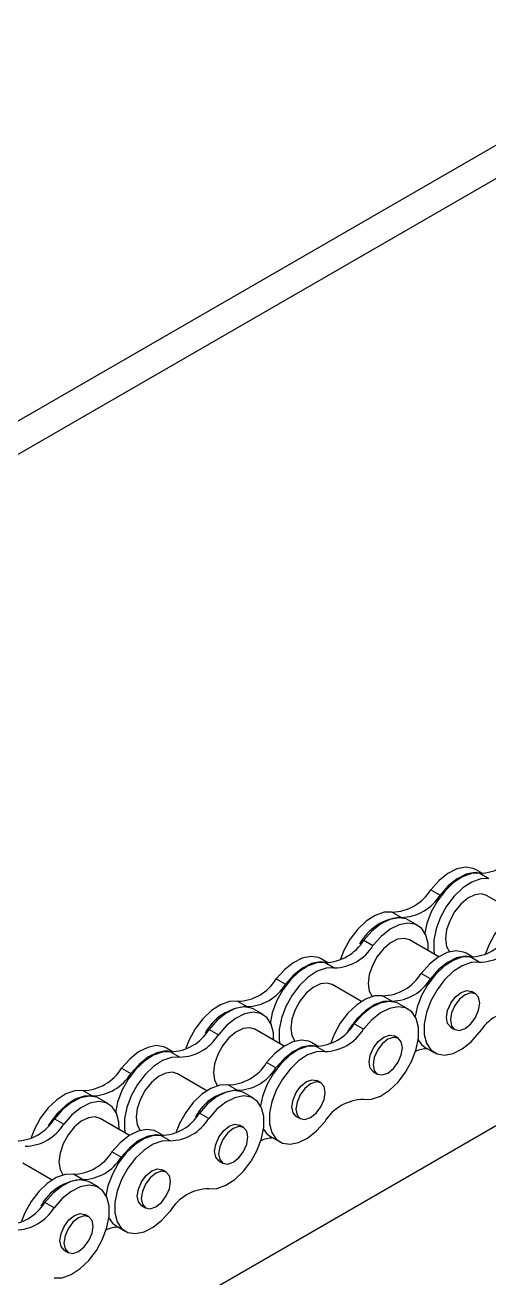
# Model space of a CAD drawing. Header units: metres. Extents: x 0 to 21025, y 0 to 14850.
# Drawn here: x 12720.3 to 12774.2, y 5083.9 to 5229.5 of the extents above; entities that cross this region are included whole.
import ezdxf

# ---------------------------------------------------------------- set-up
doc = ezdxf.new("R2010")
doc.units = ezdxf.units.M
doc.header["$LTSCALE"] = 25
doc.layers.add('SL4', color=4, linetype='Continuous')

msp = doc.modelspace()

# ---------------------------------------------------------------- linework, layer by layer
at = {"layer": 'SL4'}
for p, q in [((12051.192, 4797.705), (12988.09, 5338.565)), ((12051.192, 4793.816), (12988.09, 5334.676)), ((12149.854, 4740.748), (13086.753, 5281.608)), ((12773.423, 5130.9), (12772.624, 5131.362)), ((12773.091, 5130.928), (12774.166, 5130.308)), ((12767.419, 5129.018), (12768.494, 5128.398)), ((12777.308, 5126.394), (12773.901, 5128.361)), ((12762.929, 5126.426), (12764.004, 5125.806)), ((12765.901, 5124.874), (12764.826, 5125.495)), ((12759.621, 5123.152), (12760.696, 5122.531)), ((12768.328, 5121.21), (12764.921, 5123.177)), ((12772.308, 5121.176), (12771.508, 5121.637)), ((12755.463, 5120.532), (12754.663, 5120.993)), ((12755.131, 5120.56), (12756.206, 5119.939)), ((12773.05, 5120.583), (12771.976, 5121.204)), ((12749.458, 5118.65), (12750.533, 5118.03)), ((12767.378, 5118.674), (12766.303, 5119.294)), ((12759.347, 5116.026), (12755.94, 5117.993)), ((12772.601, 5116.94), (12772.135, 5117.209)), ((12744.968, 5116.058), (12746.043, 5115.438)), ((12762.888, 5116.082), (12761.813, 5116.702)), ((12764.785, 5115.15), (12763.71, 5115.771)), ((12747.94, 5114.506), (12746.865, 5115.127)), ((12741.661, 5112.783), (12742.735, 5112.163)), ((12750.367, 5110.842), (12746.96, 5112.809)), ((12759.58, 5112.807), (12758.505, 5113.428)), ((12769.737, 5113.055), (12770.202, 5112.786)), ((12754.347, 5110.807), (12753.548, 5111.269)), ((12763.62, 5111.756), (12763.155, 5112.025)), ((12737.502, 5110.163), (12736.703, 5110.625)), ((12737.17, 5110.191), (12738.245, 5109.571)), ((12755.09, 5110.215), (12754.015, 5110.835)), ((12766.771, 5110.701), (12767.846, 5110.08)), ((12731.498, 5108.282), (12732.573, 5107.661)), ((12749.417, 5108.305), (12748.343, 5108.926)), ((12741.387, 5105.658), (12737.98, 5107.624)), ((12754.64, 5106.572), (12754.174, 5106.841)), ((12760.756, 5107.871), (12761.222, 5107.602)), ((12727.008, 5105.69), (12728.083, 5105.069)), ((12744.927, 5105.713), (12743.853, 5106.334)), ((12746.824, 5104.782), (12745.75, 5105.402)), ((12729.98, 5104.138), (12728.905, 5104.758)), ((12723.7, 5102.415), (12724.775, 5101.795)), ((12732.407, 5100.473), (12729, 5102.44)), ((12741.62, 5102.439), (12740.545, 5103.059)), ((12751.776, 5102.686), (12752.242, 5102.418)), ((12745.66, 5101.388), (12745.194, 5101.657)), ((12736.387, 5100.439), (12735.587, 5100.901)), ((12737.129, 5099.847), (12736.055, 5100.467)), ((12748.81, 5100.332), (12749.885, 5099.712)), ((12731.457, 5097.937), (12730.382, 5098.557)), ((12723.426, 5095.289), (12720.019, 5097.256)), ((12742.796, 5097.502), (12743.262, 5097.233)), ((12726.967, 5095.345), (12725.892, 5095.965)), ((12736.68, 5096.204), (12736.214, 5096.473)), ((12728.864, 5094.413), (12727.789, 5095.034)), ((12723.659, 5092.07), (12722.584, 5092.691)), ((12733.816, 5092.318), (12734.281, 5092.049)), ((12727.699, 5091.02), (12727.234, 5091.288)), ((12730.85, 5089.964), (12731.925, 5089.344)), ((12724.835, 5087.134), (12725.301, 5086.865))]:
    msp.add_line(p, q, dxfattribs=at)
at = {"layer": 'SL4', "flags": 128}
for points in [[(12772.624, 5131.362), (12772.332, 5131.5), (12771.445, 5131.637), (12770.447, 5131.435), (12769.399, 5130.906), (12768.368, 5130.083), (12767.419, 5129.018)], [(12773.091, 5130.928), (12772.142, 5130.897), (12771.111, 5130.529), (12770.063, 5129.849), (12769.065, 5128.898), (12768.179, 5127.737), (12767.46, 5126.439), (12766.954, 5125.085), (12766.7, 5123.823)], [(12774.166, 5130.308), (12773.217, 5130.276), (12772.186, 5129.909), (12771.138, 5129.228), (12770.14, 5128.278), (12769.254, 5127.117), (12768.535, 5125.819), (12768.029, 5124.465), (12767.768, 5123.14), (12767.768, 5121.928), (12767.842, 5121.49)], [(12773.341, 5130.903), (12772.52, 5131.017), (12771.522, 5130.815), (12770.474, 5130.286), (12769.443, 5129.463), (12768.494, 5128.398)], [(12773.901, 5128.361), (12773.321, 5128.54), (12772.544, 5128.444), (12771.712, 5128.035), (12770.898, 5127.351), (12770.175, 5126.452), (12769.608, 5125.418), (12769.245, 5124.34), (12769.121, 5123.315)], [(12762.929, 5126.426), (12761.979, 5126.395), (12760.949, 5126.027), (12759.901, 5125.347), (12758.903, 5124.397), (12758.016, 5123.236), (12757.298, 5121.938), (12756.911, 5120.968)], [(12764.826, 5125.495), (12764.534, 5125.633), (12763.647, 5125.771), (12762.649, 5125.568), (12761.601, 5125.039), (12760.57, 5124.217), (12759.621, 5123.152)], [(12779.774, 5127.071), (12778.824, 5127.039), (12777.793, 5126.672), (12776.746, 5125.991), (12775.747, 5125.041), (12774.861, 5123.88), (12774.142, 5122.582), (12773.716, 5121.49)], [(12767.121, 5121.907), (12767.094, 5122.751), (12766.833, 5123.774), (12766.327, 5124.544), (12765.608, 5125.013), (12764.722, 5125.15), (12763.724, 5124.948), (12762.676, 5124.419), (12761.645, 5123.596), (12760.696, 5122.531)], [(12764.921, 5123.177), (12764.341, 5123.356), (12763.564, 5123.26), (12762.732, 5122.851), (12761.918, 5122.167), (12761.195, 5121.268), (12760.627, 5120.233), (12760.265, 5119.156), (12760.141, 5118.131)], [(12769.121, 5123.315), (12769.245, 5122.434), (12769.591, 5121.794)], [(12771.508, 5121.637), (12771.216, 5121.776), (12770.329, 5121.913), (12769.331, 5121.711), (12768.284, 5121.182), (12767.253, 5120.359), (12766.303, 5119.294)], [(12755.131, 5120.56), (12754.181, 5120.528), (12753.151, 5120.161), (12752.103, 5119.48), (12751.105, 5118.53), (12750.218, 5117.369), (12749.5, 5116.071), (12748.994, 5114.717), (12748.74, 5113.455)], [(12754.663, 5120.993), (12754.371, 5121.132), (12753.485, 5121.269), (12752.486, 5121.067), (12751.439, 5120.538), (12750.408, 5119.715), (12749.458, 5118.65)], [(12756.206, 5119.939), (12755.256, 5119.908), (12754.225, 5119.54), (12753.178, 5118.86), (12752.179, 5117.909), (12751.293, 5116.749), (12750.574, 5115.45), (12750.069, 5114.096), (12749.808, 5112.772), (12749.808, 5111.56), (12749.882, 5111.122)], [(12755.381, 5120.534), (12754.56, 5120.649), (12753.561, 5120.446), (12752.514, 5119.917), (12751.483, 5119.094), (12750.533, 5118.03)], [(12771.976, 5121.204), (12771.026, 5121.172), (12769.995, 5120.805), (12768.948, 5120.125), (12767.949, 5119.174), (12767.063, 5118.013), (12766.344, 5116.715), (12765.839, 5115.361), (12765.607, 5114.279)], [(12773.05, 5120.583), (12772.101, 5120.552), (12771.07, 5120.184), (12770.022, 5119.504), (12769.024, 5118.554), (12768.138, 5117.393), (12767.419, 5116.095), (12766.913, 5114.741), (12766.652, 5113.416), (12766.652, 5112.204), (12766.913, 5111.181), (12767.419, 5110.411), (12768.138, 5109.942), (12769.024, 5109.805), (12770.022, 5110.007), (12771.07, 5110.536), (12772.101, 5111.359), (12773.05, 5112.424)], [(12772.226, 5121.178), (12771.404, 5121.293), (12770.406, 5121.09), (12769.358, 5120.561), (12768.327, 5119.739), (12767.378, 5118.674)], [(12755.94, 5117.993), (12755.361, 5118.172), (12754.584, 5118.075), (12753.751, 5117.667), (12752.938, 5116.983), (12752.215, 5116.083), (12751.647, 5115.049), (12751.285, 5113.972), (12751.16, 5112.947)], [(12760.141, 5118.131), (12760.265, 5117.25), (12760.61, 5116.61)], [(12769.24, 5114.153), (12769.369, 5114.977), (12769.737, 5115.825), (12770.287, 5116.567), (12770.936, 5117.091), (12771.585, 5117.316), (12772.135, 5117.209)], [(12769.705, 5113.884), (12769.835, 5113.209), (12770.202, 5112.786), (12770.752, 5112.679), (12771.401, 5112.905), (12772.05, 5113.429), (12772.601, 5114.171), (12772.968, 5115.018), (12773.097, 5115.842), (12772.968, 5116.517), (12772.601, 5116.94), (12772.05, 5117.047), (12771.401, 5116.822), (12770.752, 5116.298), (12770.202, 5115.556), (12769.835, 5114.708), (12769.705, 5113.884)], [(12744.968, 5116.058), (12744.019, 5116.027), (12742.988, 5115.659), (12741.94, 5114.979), (12740.942, 5114.028), (12740.056, 5112.867), (12739.337, 5111.569), (12738.951, 5110.599)], [(12761.813, 5116.702), (12760.864, 5116.671), (12759.833, 5116.303), (12758.785, 5115.623), (12757.787, 5114.672), (12756.9, 5113.512), (12756.182, 5112.213), (12755.755, 5111.121)], [(12762.888, 5116.082), (12761.938, 5116.05), (12760.907, 5115.683), (12759.86, 5115.002), (12758.862, 5114.052), (12757.975, 5112.891), (12757.788, 5112.593)], [(12763.71, 5115.771), (12763.418, 5115.909), (12762.531, 5116.046), (12761.533, 5115.844), (12760.486, 5115.315), (12759.455, 5114.492), (12758.505, 5113.428)], [(12746.865, 5115.127), (12746.573, 5115.265), (12745.687, 5115.402), (12744.688, 5115.2), (12743.641, 5114.671), (12742.61, 5113.848), (12741.661, 5112.783)], [(12749.161, 5111.538), (12749.133, 5112.383), (12748.872, 5113.406), (12748.367, 5114.176), (12747.648, 5114.644), (12746.762, 5114.782), (12745.763, 5114.58), (12744.716, 5114.05), (12743.685, 5113.228), (12742.735, 5112.163)], [(12759.58, 5104.647), (12760.529, 5104.679), (12761.56, 5105.046), (12762.608, 5105.726), (12763.606, 5106.677), (12764.493, 5107.838), (12765.211, 5109.136), (12765.717, 5110.49), (12765.978, 5111.815), (12765.978, 5113.027), (12765.717, 5114.05), (12765.211, 5114.82), (12764.493, 5115.288), (12763.606, 5115.426), (12762.608, 5115.224), (12761.56, 5114.695), (12760.529, 5113.872), (12759.58, 5112.807)], [(12769.737, 5113.055), (12769.737, 5113.055), (12769.369, 5113.478), (12769.24, 5114.153)], [(12746.96, 5112.809), (12746.38, 5112.988), (12745.603, 5112.891), (12744.771, 5112.483), (12743.957, 5111.798), (12743.235, 5110.899), (12742.667, 5109.865), (12742.305, 5108.787), (12742.18, 5107.763)], [(12751.16, 5112.947), (12751.285, 5112.065), (12751.63, 5111.425)], [(12753.548, 5111.269), (12753.255, 5111.407), (12752.369, 5111.545), (12751.371, 5111.343), (12750.323, 5110.813), (12749.292, 5109.991), (12748.343, 5108.926)], [(12760.26, 5108.969), (12760.389, 5109.793), (12760.756, 5110.64), (12761.307, 5111.383), (12761.956, 5111.906), (12762.605, 5112.132), (12763.155, 5112.025)], [(12760.725, 5108.7), (12760.854, 5108.025), (12761.222, 5107.602), (12761.772, 5107.495), (12762.421, 5107.721), (12763.07, 5108.244), (12763.62, 5108.987), (12763.988, 5109.834), (12764.117, 5110.658), (12763.988, 5111.333), (12763.62, 5111.756), (12763.07, 5111.863), (12762.421, 5111.638), (12761.772, 5111.114), (12761.222, 5110.372), (12760.854, 5109.524), (12760.725, 5108.7)], [(12765.949, 5111.572), (12766.344, 5111.031), (12766.771, 5110.701)], [(12737.17, 5110.191), (12736.221, 5110.16), (12735.19, 5109.792), (12734.142, 5109.112), (12733.144, 5108.162), (12732.258, 5107.001), (12731.539, 5105.703), (12731.033, 5104.349), (12730.779, 5103.087)], [(12736.703, 5110.625), (12736.411, 5110.763), (12735.524, 5110.901), (12734.526, 5110.698), (12733.478, 5110.169), (12732.447, 5109.346), (12731.498, 5108.282)], [(12737.421, 5110.166), (12736.599, 5110.28), (12735.601, 5110.078), (12734.553, 5109.549), (12733.522, 5108.726), (12732.573, 5107.661)], [(12754.015, 5110.835), (12753.066, 5110.804), (12752.035, 5110.437), (12750.987, 5109.756), (12749.989, 5108.806), (12749.102, 5107.645), (12748.384, 5106.347), (12747.878, 5104.993), (12747.646, 5103.911)], [(12755.09, 5110.215), (12754.14, 5110.184), (12753.11, 5109.816), (12752.062, 5109.136), (12751.064, 5108.185), (12750.177, 5107.024), (12749.459, 5105.726), (12748.953, 5104.372), (12748.692, 5103.048), (12748.692, 5101.835), (12748.953, 5100.812), (12749.459, 5100.042), (12750.177, 5099.574), (12751.064, 5099.436), (12752.062, 5099.638), (12753.11, 5100.168), (12754.14, 5100.99), (12755.09, 5102.055)], [(12754.265, 5110.81), (12753.444, 5110.924), (12752.445, 5110.722), (12751.398, 5110.193), (12750.367, 5109.37), (12749.417, 5108.305)], [(12738.245, 5109.571), (12737.296, 5109.539), (12736.265, 5109.172), (12735.217, 5108.492), (12734.219, 5107.541), (12733.333, 5106.38), (12732.614, 5105.082), (12732.108, 5103.728), (12731.847, 5102.403), (12731.847, 5101.191), (12731.921, 5100.754)], [(12760.756, 5107.871), (12760.756, 5107.871), (12760.389, 5108.294), (12760.26, 5108.969)], [(12737.98, 5107.624), (12737.4, 5107.803), (12736.623, 5107.707), (12735.791, 5107.299), (12734.977, 5106.614), (12734.254, 5105.715), (12733.687, 5104.681), (12733.324, 5103.603), (12733.2, 5102.578)], [(12742.18, 5107.763), (12742.305, 5106.881), (12742.65, 5106.241)], [(12751.279, 5103.785), (12751.408, 5104.609), (12751.776, 5105.456), (12752.326, 5106.198), (12752.975, 5106.722), (12753.624, 5106.948), (12754.174, 5106.841)], [(12727.008, 5105.69), (12726.058, 5105.658), (12725.028, 5105.291), (12723.98, 5104.61), (12722.982, 5103.66), (12722.095, 5102.499), (12721.377, 5101.201), (12720.99, 5100.231)], [(12743.853, 5106.334), (12742.903, 5106.302), (12741.872, 5105.935), (12740.825, 5105.255), (12739.826, 5104.304), (12738.94, 5103.143), (12738.221, 5101.845), (12737.835, 5100.875)], [(12745.75, 5105.402), (12745.457, 5105.541), (12744.571, 5105.678), (12743.573, 5105.476), (12742.525, 5104.947), (12741.494, 5104.124), (12740.545, 5103.059)], [(12751.745, 5103.516), (12751.874, 5102.841), (12752.242, 5102.418), (12752.792, 5102.311), (12753.441, 5102.536), (12754.09, 5103.06), (12754.64, 5103.802), (12755.008, 5104.65), (12755.137, 5105.474), (12755.008, 5106.149), (12754.64, 5106.572), (12754.09, 5106.679), (12753.441, 5106.453), (12752.792, 5105.93), (12752.242, 5105.187), (12751.874, 5104.34), (12751.745, 5103.516)], [(12728.083, 5105.069), (12727.133, 5105.038), (12726.102, 5104.67), (12725.055, 5103.99), (12724.056, 5103.039), (12723.17, 5101.879), (12722.983, 5101.58)], [(12728.905, 5104.758), (12728.613, 5104.896), (12727.726, 5105.034), (12726.728, 5104.832), (12725.68, 5104.303), (12724.649, 5103.48), (12723.7, 5102.415)], [(12731.2, 5101.17), (12731.173, 5102.014), (12730.912, 5103.037), (12730.406, 5103.807), (12729.687, 5104.276), (12728.801, 5104.413), (12727.803, 5104.211), (12726.755, 5103.682), (12725.724, 5102.859), (12724.775, 5101.795)], [(12741.62, 5094.279), (12742.569, 5094.31), (12743.6, 5094.678), (12744.647, 5095.358), (12745.646, 5096.309), (12746.532, 5097.469), (12747.251, 5098.768), (12747.757, 5100.122), (12748.018, 5101.446), (12748.018, 5102.658), (12747.757, 5103.682), (12747.251, 5104.452), (12746.532, 5104.92), (12745.646, 5105.058), (12744.647, 5104.855), (12743.6, 5104.326), (12742.569, 5103.503), (12741.62, 5102.439)], [(12729, 5102.44), (12728.42, 5102.619), (12727.643, 5102.523), (12726.811, 5102.114), (12725.997, 5101.43), (12725.274, 5100.531), (12724.706, 5099.497), (12724.344, 5098.419), (12724.22, 5097.394)], [(12733.2, 5102.578), (12733.324, 5101.697), (12733.67, 5101.057)], [(12751.776, 5102.686), (12751.776, 5102.687), (12751.408, 5103.11), (12751.279, 5103.785)], [(12735.587, 5100.901), (12735.295, 5101.039), (12734.408, 5101.176), (12733.41, 5100.974), (12732.363, 5100.445), (12731.332, 5099.622), (12730.382, 5098.557)], [(12742.299, 5098.6), (12742.428, 5099.424), (12742.796, 5100.272), (12743.346, 5101.014), (12743.995, 5101.538), (12744.644, 5101.764), (12745.194, 5101.657)], [(12742.765, 5098.332), (12742.894, 5097.657), (12743.261, 5097.234), (12743.812, 5097.127), (12744.461, 5097.352), (12745.11, 5097.876), (12745.66, 5098.618), (12746.028, 5099.466), (12746.157, 5100.29), (12746.028, 5100.965), (12745.66, 5101.388), (12745.11, 5101.495), (12744.461, 5101.269), (12743.812, 5100.745), (12743.261, 5100.003), (12742.894, 5099.156), (12742.765, 5098.332)], [(12747.988, 5101.204), (12748.384, 5100.663), (12748.81, 5100.332)], [(12736.055, 5100.467), (12735.105, 5100.436), (12734.074, 5100.068), (12733.027, 5099.388), (12732.028, 5098.437), (12731.142, 5097.277), (12730.423, 5095.978), (12729.918, 5094.624), (12729.663, 5093.362)], [(12737.129, 5099.847), (12736.18, 5099.815), (12735.149, 5099.448), (12734.101, 5098.767), (12733.103, 5097.817), (12732.217, 5096.656), (12731.498, 5095.358), (12730.992, 5094.004), (12730.731, 5092.679), (12730.731, 5091.467), (12730.992, 5090.444), (12731.498, 5089.674), (12732.217, 5089.205), (12733.103, 5089.068), (12734.101, 5089.27), (12735.149, 5089.799), (12736.18, 5090.622), (12737.129, 5091.687)], [(12736.304, 5100.442), (12735.483, 5100.556), (12734.485, 5100.354), (12733.437, 5099.825), (12732.406, 5099.002), (12731.457, 5097.937)], [(12742.796, 5097.502), (12742.796, 5097.502), (12742.428, 5097.925), (12742.299, 5098.6)], [(12724.22, 5097.394), (12724.344, 5096.513), (12724.689, 5095.873)], [(12725.892, 5095.965), (12724.943, 5095.934), (12723.912, 5095.566), (12722.864, 5094.886), (12721.866, 5093.936), (12720.979, 5092.775), (12720.261, 5091.477), (12719.874, 5090.507)], [(12727.789, 5095.034), (12727.497, 5095.172), (12726.61, 5095.31), (12725.612, 5095.107), (12724.565, 5094.578), (12723.534, 5093.756), (12722.584, 5092.691)], [(12733.319, 5093.416), (12733.448, 5094.24), (12733.816, 5095.088), (12734.366, 5095.83), (12735.015, 5096.354), (12735.664, 5096.579), (12736.214, 5096.473)], [(12733.784, 5093.147), (12733.914, 5092.472), (12734.281, 5092.049), (12734.831, 5091.942), (12735.48, 5092.168), (12736.129, 5092.692), (12736.68, 5093.434), (12737.047, 5094.282), (12737.176, 5095.106), (12737.047, 5095.781), (12736.68, 5096.204), (12736.129, 5096.311), (12735.48, 5096.085), (12734.831, 5095.561), (12734.281, 5094.819), (12733.914, 5093.971), (12733.784, 5093.147)], [(12723.659, 5083.91), (12724.608, 5083.942), (12725.639, 5084.309), (12726.687, 5084.99), (12727.685, 5085.94), (12728.572, 5087.101), (12729.29, 5088.399), (12729.796, 5089.753), (12730.057, 5091.078), (12730.057, 5092.29), (12729.796, 5093.313), (12729.29, 5094.083), (12728.572, 5094.552), (12727.685, 5094.689), (12726.687, 5094.487), (12725.639, 5093.958), (12724.608, 5093.135), (12723.659, 5092.07)], [(12733.816, 5092.318), (12733.816, 5092.318), (12733.448, 5092.741), (12733.319, 5093.416)], [(12724.339, 5088.232), (12724.468, 5089.056), (12724.835, 5089.904), (12725.386, 5090.646), (12726.035, 5091.17), (12726.684, 5091.395), (12727.234, 5091.288)], [(12724.804, 5087.963), (12724.933, 5087.288), (12725.301, 5086.865), (12725.851, 5086.758), (12726.5, 5086.984), (12727.149, 5087.508), (12727.699, 5088.25), (12728.067, 5089.097), (12728.196, 5089.921), (12728.067, 5090.596), (12727.699, 5091.019), (12727.149, 5091.126), (12726.5, 5090.901), (12725.851, 5090.377), (12725.301, 5089.635), (12724.933, 5088.787), (12724.804, 5087.963)], [(12729.977, 5090.935), (12730.423, 5090.294), (12730.85, 5089.964)], [(12724.835, 5087.134), (12724.835, 5087.134), (12724.468, 5087.557), (12724.339, 5088.232)]]:
    msp.add_lwpolyline(points, dxfattribs=at)
at = {"layer": 'SL4'}
for centre, radius, start, end in [((12772.982, 5136.303), 5.376, 271.17027, 328.82435), ((12762.819, 5131.802), 5.376, 271.17027, 328.82435), ((12763.894, 5131.181), 5.376, 271.17027, 328.82435), ((12764.321, 5119.959), 5.855, 93.11014, 152.07323), ((12755.021, 5125.935), 5.376, 271.17027, 328.82435), ((12771.866, 5126.579), 5.376, 271.17027, 328.82435), ((12772.941, 5125.959), 5.376, 271.17027, 328.82435), ((12756.096, 5125.314), 5.376, 271.17027, 328.82435), ((12744.859, 5121.433), 5.376, 271.17027, 328.82435), ((12761.703, 5122.077), 5.376, 271.17027, 328.82435), ((12762.778, 5121.457), 5.376, 271.17027, 328.82435), ((12745.933, 5120.813), 5.376, 271.17027, 328.82435), ((12746.361, 5109.591), 5.855, 93.11014, 152.07323), ((12777.65, 5109.64), 5.376, 91.17027, 148.82435), ((12737.061, 5115.567), 5.376, 271.17027, 328.82435), ((12753.905, 5116.211), 5.376, 271.17027, 328.82435), ((12754.98, 5115.59), 5.376, 271.17027, 328.82435), ((12738.135, 5114.946), 5.376, 271.17027, 328.82435), ((12767.075, 5107.096), 3.446, 90.48436, 114.6516), ((12726.898, 5111.065), 5.376, 271.17027, 328.82435), ((12743.743, 5111.709), 5.376, 271.17027, 328.82435), ((12744.818, 5111.089), 5.376, 271.17027, 328.82435), ((12727.973, 5110.444), 5.376, 271.17027, 328.82435), ((12745.245, 5099.867), 5.855, 93.11014, 152.07323), ((12759.69, 5099.272), 5.376, 91.17027, 148.82435), ((12719.1, 5105.198), 5.376, 271.17027, 328.82435), ((12735.945, 5105.842), 5.376, 271.17027, 328.82435), ((12737.02, 5105.222), 5.376, 271.17027, 328.82435), ((12720.175, 5104.578), 5.376, 271.17027, 328.82435), ((12749.115, 5096.727), 3.446, 90.48436, 114.6516), ((12725.782, 5101.341), 5.376, 271.17027, 328.82435), ((12726.857, 5100.72), 5.376, 271.17027, 328.82435), ((12727.285, 5089.498), 5.855, 93.11014, 152.07323), ((12741.729, 5088.904), 5.376, 91.17027, 148.82435), ((12717.984, 5095.474), 5.376, 271.17027, 328.82435), ((12719.059, 5094.853), 5.376, 271.17027, 328.82435), ((12731.154, 5086.359), 3.446, 90.48436, 114.6516)]:
    msp.add_arc(centre, radius, start, end, dxfattribs=at)

doc.saveas('drawing.dxf')
